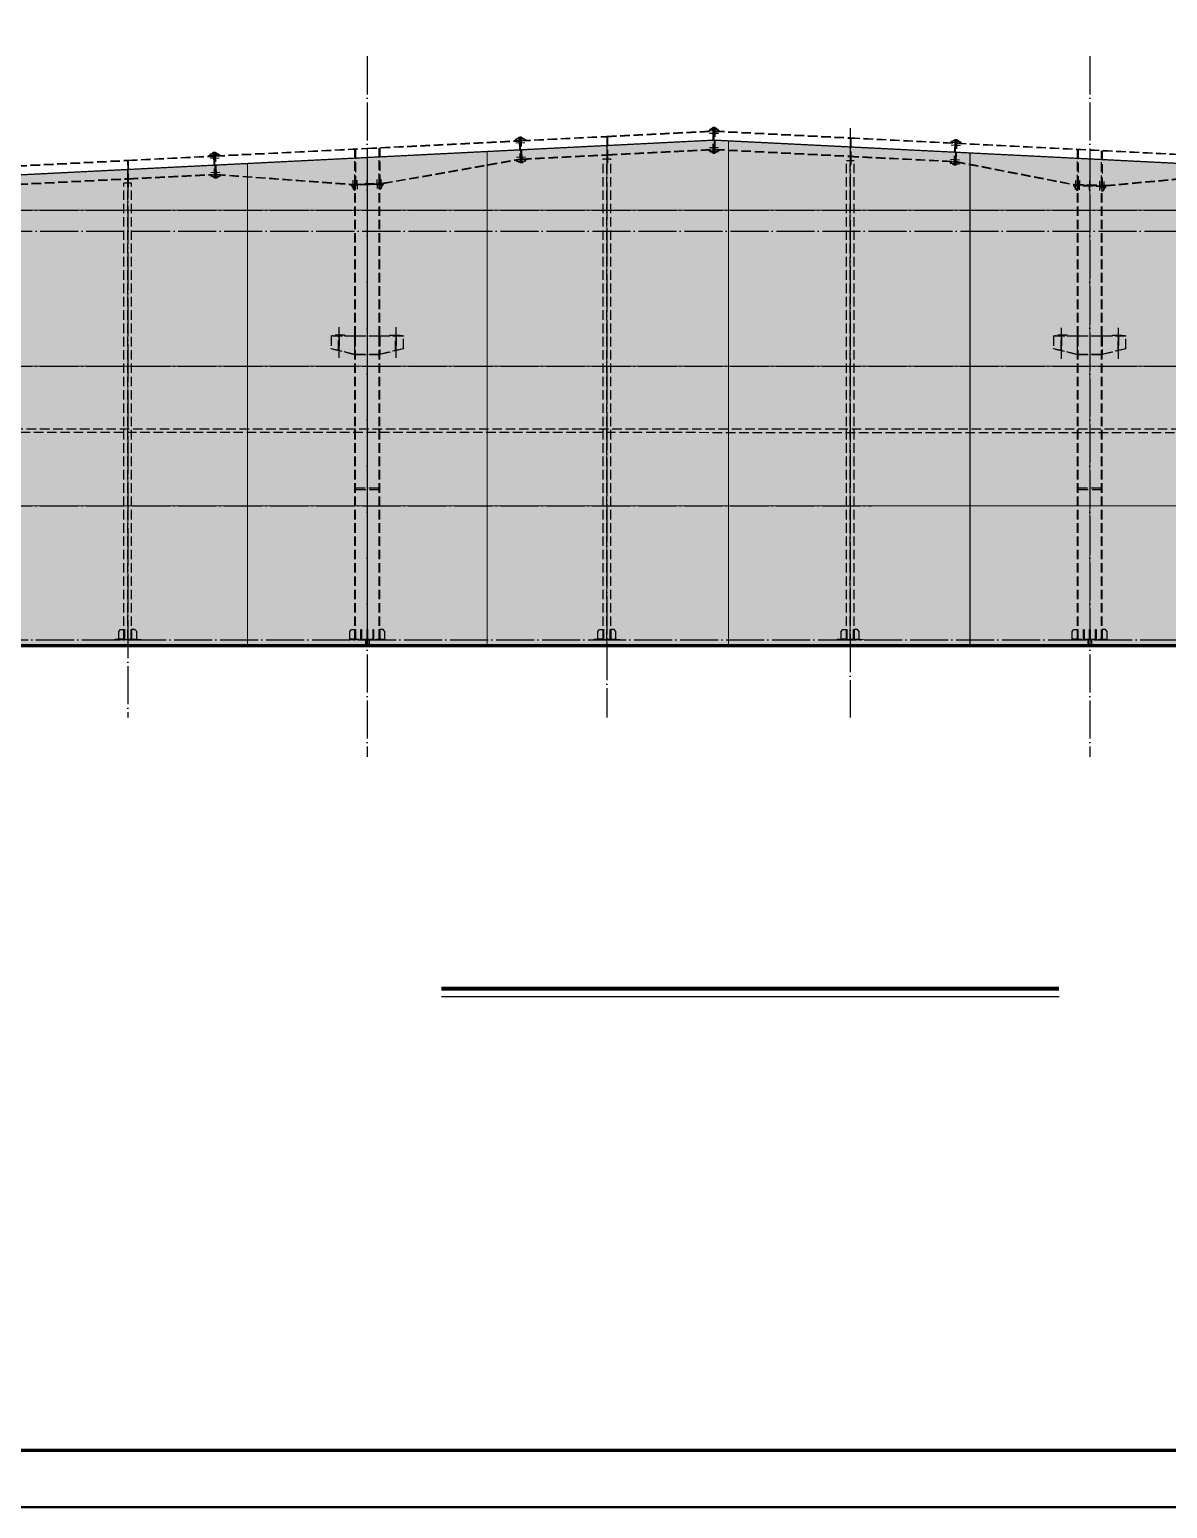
# Model space of a CAD drawing. Extents: x 447413 to 2975780, y -1432727 to 1301644.
# Drawn here: x 2314312 to 2344237, y -835904 to -797017 of the extents above; entities that cross this region are included whole.
import ezdxf

# ---------------------------------------------------------------- set-up
doc = ezdxf.new("R2010")
doc.units = 0
doc.header["$LTSCALE"] = 1000
doc.header["$MEASUREMENT"] = 0
doc.linetypes.add('DASH', pattern=[0.35, 0.25, -0.1])
doc.linetypes.add('DOTE', pattern=[2.42, 2, -0.2, 0.02, -0.2])
for name, color, linetype in [('114', 2, 'Continuous'), ('116', 1, 'Continuous'), ('DIM_SYMB', 3, 'Continuous'), ('DOTE', 1, 'Continuous'), ('图框', 253, 'Continuous'), ('墙梁', 2, 'Continuous'), ('柱子', 3, 'Continuous'), ('钢板标注', 253, 'Continuous')]:
    doc.layers.add(name, color=color, linetype=linetype)

# ---------------------------------------------------------------- blocks, each defined once
blk = doc.blocks.new('A$C6B0021A6')
at = {"layer": '图框', "color": 2, "const_width": 40, "elevation": -84000}
blk.add_lwpolyline([(20, 84120), (118920, 84120), (118920, 20), (20, 20)], close=True, dxfattribs=at)
at = {"layer": '图框', "color": 153, "const_width": 58, "elevation": -84000}
blk.add_lwpolyline([(111420, 1020), (2520, 1020), (2520, 83120), (111420, 83120)], close=True, dxfattribs=at)

msp = doc.modelspace()

# ---------------------------------------------------------------- hatches: boundary and pattern name
h = msp.add_hatch()
h.set_pattern_fill('AR-B816', color=8, scale=200)
h.set_pattern_definition([(0, (879524.17, -1182983.88), (0, 242.6208), []), (90, (879524.17, -1182983.88), (-242.6208, 242.6208), [242.6208, -242.6208])])
h.paths.add_polyline_path([(2332314.1, -799926.6), (2284294.2, -802328.6), (2284294.2, -813242.8), (2380314.2, -813242.8), (2380314.2, -802327.6)])

# ---------------------------------------------------------------- linework, layer by layer
at = {"elevation": 126000}
msp.add_lwpolyline([(2332314.1, -799926.6), (2284294.2, -802328.6), (2284294.2, -813242.8), (2380314.2, -813242.8), (2380314.2, -802327.6)], close=True, dxfattribs=at)
at = {"const_width": 80, "elevation": 126000}
msp.add_lwpolyline([(2282937.9, -813216.3), (2381222.9, -813216.3)], dxfattribs=at)
at = {"layer": '114', "ltscale": 0.1}
for p, q in [((2327092.1, -799892.4, 126000), (2327331.8, -799880.4, 126000)), ((2332194.1, -799632.3, 126000), (2332434.1, -799632.3, 126000)), ((2332194.1, -799738.4, 126000), (2332434.1, -799738.4, 126000)), ((2319052.1, -800294.4, 126000), (2319291.8, -800282.4, 126000)), ((2327097.3, -799998.2, 126000), (2327337.1, -799986.3, 126000)), ((2332194.1, -800116.9, 126000), (2332434.1, -800116.9, 126000)), ((2332194.1, -800223, 126000), (2332434.1, -800223, 126000)), ((2338551.3, -800049.9, 126000), (2338791, -800061.9, 126000)), ((2338556.6, -799944, 126000), (2338796.3, -799956, 126000)), ((2319057.4, -800400.2, 126000), (2319297.1, -800388.3, 126000)), ((2327116.2, -800375.7, 126000), (2327355.9, -800363.7, 126000)), ((2327121.5, -800481.6, 126000), (2327361.2, -800469.7, 126000)), ((2338527.1, -800533.3, 126000), (2338766.8, -800545.3, 126000)), ((2338532.4, -800427.4, 126000), (2338772.1, -800439.4, 126000)), ((2319076.3, -800777.8, 126000), (2319316, -800765.8, 126000)), ((2319081.6, -800883.6, 126000), (2319321.3, -800871.7, 126000)), ((2322827.8, -801218.7, 126000), (2322819.2, -800978.8, 126000)), ((2322933.7, -801214.9, 126000), (2322925.2, -800975.1, 126000)), ((2323197.5, -801205.5, 126000), (2323189, -800965.7, 126000)), ((2323461.8, -801196.1, 126000), (2323453.2, -800956.3, 126000)), ((2323567.7, -801192.4, 126000), (2323559.2, -800952.5, 126000)), ((2341820.8, -801224.6, 126000), (2341828.9, -800984.7, 126000)), ((2341926.8, -801228.2, 126000), (2341934.9, -800988.3, 126000)), ((2342190.6, -801237.1, 126000), (2342198.7, -800997.2, 126000)), ((2342454.8, -801246, 126000), (2342462.9, -801006.1, 126000)), ((2342560.8, -801249.6, 126000), (2342568.9, -801009.7, 126000))]:
    msp.add_line(p, q, dxfattribs=at)
at = {"layer": '114', "color": 1, "lineweight": 18, "ltscale": 0.1}
for p, q in [((2327191.9, -799887.4, 126000), (2327231.9, -799885.4, 126000)), ((2332294.1, -799632.3, 126000), (2332334.1, -799632.3, 126000)), ((2332294.1, -799738.4, 126000), (2332334.1, -799738.4, 126000)), ((2319152, -800289.4, 126000), (2319191.9, -800287.4, 126000)), ((2327197.2, -799993.3, 126000), (2327237.2, -799991.3, 126000)), ((2332294.1, -800116.9, 126000), (2332334.1, -800116.9, 126000)), ((2332294.1, -800223, 126000), (2332334.1, -800223, 126000)), ((2338651.2, -800054.9, 126000), (2338691.1, -800056.9, 126000)), ((2338656.5, -799949, 126000), (2338696.4, -799951, 126000)), ((2319157.3, -800395.2, 126000), (2319197.2, -800393.2, 126000)), ((2327216.1, -800370.7, 126000), (2327256, -800368.7, 126000)), ((2327221.4, -800476.6, 126000), (2327261.3, -800474.6, 126000)), ((2338626.9, -800538.3, 126000), (2338666.9, -800540.3, 126000)), ((2338632.3, -800432.4, 126000), (2338672.2, -800434.4, 126000)), ((2319176.1, -800772.8, 126000), (2319216.1, -800770.8, 126000)), ((2319181.4, -800878.7, 126000), (2319221.4, -800876.7, 126000)), ((2322824.2, -801118.7, 126000), (2322822.8, -801078.8, 126000)), ((2322930.1, -801115, 126000), (2322928.7, -801075, 126000)), ((2323194, -801105.6, 126000), (2323192.6, -801065.6, 126000)), ((2323458.2, -801096.2, 126000), (2323456.8, -801056.2, 126000)), ((2323564.1, -801092.4, 126000), (2323562.7, -801052.4, 126000)), ((2341824.2, -801124.6, 126000), (2341825.5, -801084.7, 126000)), ((2341930.1, -801128.2, 126000), (2341931.5, -801088.2, 126000)), ((2342194, -801137.1, 126000), (2342195.4, -801097.1, 126000)), ((2342458.2, -801146, 126000), (2342459.5, -801106.1, 126000)), ((2342564.1, -801149.6, 126000), (2342565.5, -801109.6, 126000))]:
    msp.add_line(p, q, dxfattribs=at)
at = {"layer": '116', "ltscale": 0.1}
for p, q in [((2323144.2, -813066.3, 126000), (2323144.2, -813216.3, 126000)), ((2323152.7, -813066.3, 126000), (2323152.7, -813216.3, 126000)), ((2323235.7, -813066.3, 126000), (2323235.7, -813216.3, 126000)), ((2323244.2, -813066.3, 126000), (2323244.2, -813216.3, 126000)), ((2342144.2, -813066.3, 126000), (2342144.2, -813216.3, 126000)), ((2342152.7, -813066.3, 126000), (2342152.7, -813216.3, 126000)), ((2342235.7, -813066.3, 126000), (2342235.7, -813216.3, 126000)), ((2342244.2, -813066.3, 126000), (2342244.2, -813216.3, 126000)), ((2323144.2, -813216.3, 126000), (2323244.2, -813216.3, 126000)), ((2342144.2, -813216.3, 126000), (2342244.2, -813216.3, 126000))]:
    msp.add_line(p, q, dxfattribs=at)
at = {"layer": 'DIM_SYMB', "const_width": 105}
msp.add_lwpolyline([(2325140.8, -822235.7), (2341385.1, -822235.7)], dxfattribs=at)
at = {"layer": 'DIM_SYMB'}
msp.add_lwpolyline([(2325140.8, -822445.7), (2341385.1, -822445.7)], dxfattribs=at)
at = {"layer": 'DOTE', "color": 8, "linetype": 'DOTE', "ltscale": 0.5}
for p, q in [((2323194.2, -797720.1, 126000), (2323194.2, -816144.2, 126000)), ((2342194.2, -797720.1, 126000), (2342194.2, -816144.2, 126000)), ((2329494.2, -799817.3, 126000), (2329494.2, -815102.4, 126000)), ((2335894.2, -799605.4, 126000), (2335894.2, -815102.4, 126000)), ((2316894.2, -800447.3, 126000), (2316894.2, -815102.4, 126000)), ((2283020.4, -813066.3, 126000), (2384188.3, -813066.3, 126000)), ((2283020.4, -813216.3, 126000), (2384188.3, -813216.3, 126000))]:
    msp.add_line(p, q, dxfattribs=at)
at = {"layer": 'DOTE'}
for p, q in [((2322444.2, -804840.2, 126000), (2322444.2, -805651.6, 126000)), ((2323944.2, -804840.2, 126000), (2323944.2, -805651.6, 126000)), ((2341444.2, -804861.7, 126000), (2341444.2, -805673.1, 126000)), ((2342944.2, -804861.7, 126000), (2342944.2, -805673.1, 126000))]:
    msp.add_line(p, q, dxfattribs=at)
at = {"layer": 'DOTE', "color": 8, "linetype": 'DOTE', "ltscale": 0.5, "elevation": 126000}
for points in [[(2281923, -801766.3), (2384144.5, -801766.3)], [(2281923, -802316.3), (2384144.5, -802316.3)], [(2281923, -805866.3), (2384144.5, -805866.3)], [(2281923, -809541.3), (2336456.7, -809541.3)]]:
    msp.add_lwpolyline(points, dxfattribs=at)
at = {"layer": '墙梁', "color": 2, "const_width": 30, "elevation": 126000}
for points in [[(2284294.2, -802328.6), (2332314.1, -799926.6)], [(2369093.3, -801766.3), (2295534.9, -801766.3)], [(2380314.2, -805866.3), (2284294.2, -805866.3)], [(2380314.2, -809541.3), (2284294.2, -809541.3)]]:
    msp.add_lwpolyline(points, dxfattribs=at)
at = {"layer": '墙梁', "color": 3, "const_width": 30, "elevation": 126000}
for points in [[(2380333.9, -802328.6), (2332314.1, -799926.6)], [(2326344.2, -813216.3), (2326344.2, -800225.2)], [(2329494.2, -813216.3), (2329494.2, -800067.7)], [(2332694.2, -813216.3), (2332694.2, -799945.6)], [(2335894.2, -813216.3), (2335894.2, -800105.7)], [(2339044.2, -813216.3), (2339044.2, -800263.2)], [(2316894.2, -813216.3), (2316894.2, -800697.9)], [(2320044.2, -813216.3), (2320044.2, -800540.4)], [(2323194.2, -813216.3), (2323194.2, -800382.8)], [(2342194.2, -813216.3), (2342194.2, -800420.8)]]:
    msp.add_lwpolyline(points, dxfattribs=at)
at = {"layer": '柱子', "color": 254, "linetype": 'DASH'}
for p, q in [((2327059.3, -799939.1, 126000), (2327189.7, -799842.4, 126000)), ((2327193.2, -799912.4, 126000), (2327174.2, -799933.3, 126000)), ((2327189.7, -799842.4, 126000), (2327209.7, -799841.4, 126000)), ((2327223.7, -800522.6, 126000), (2327189.7, -799842.4, 126000)), ((2327189.7, -799842.4, 126000), (2327193.2, -799912.4, 126000)), ((2327209.7, -799841.4, 126000), (2327229.6, -799840.4, 126000)), ((2327209.7, -799841.4, 126000), (2327243.7, -800521.6, 126000)), ((2327243.7, -800521.6, 126000), (2327209.7, -799841.4, 126000)), ((2327229.6, -799840.4, 126000), (2327263.6, -800520.6, 126000)), ((2327233.1, -799910.4, 126000), (2327229.6, -799840.4, 126000)), ((2327229.6, -799840.4, 126000), (2327369, -799923.6, 126000)), ((2327254.1, -799929.3, 126000), (2327233.1, -799910.4, 126000)), ((2327234.1, -799930.3, 126000), (2329494.2, -799817.3, 126000)), ((2327234.9, -799946.3, 126000), (2329495, -799833.3, 126000)), ((2329494.2, -799817.3, 126000), (2332294.1, -799677.3, 126000)), ((2329495, -799833.3, 126000), (2332294.1, -799693.4, 126000)), ((2329498.2, -799833.2, 126000), (2329508.2, -799832.7, 126000)), ((2329498.2, -800301.7, 126000), (2329498.2, -799833.2, 126000)), ((2329508.2, -799832.7, 126000), (2329508.2, -800301.2, 126000)), ((2332159.2, -799684.1, 126000), (2332294.1, -799587.3, 126000)), ((2332274.1, -799678.3, 126000), (2332159.2, -799684.1, 126000)), ((2332294.1, -799657.3, 126000), (2332274.1, -799678.3, 126000)), ((2332294.1, -800272.3, 126000), (2332294.1, -799587.3, 126000)), ((2332294.1, -799587.3, 126000), (2332314.1, -799587.3, 126000)), ((2332294.1, -799587.3, 126000), (2332294.1, -799657.3, 126000)), ((2332314.1, -800272.3, 126000), (2332314.1, -799587.3, 126000)), ((2332314.1, -799587.3, 126000), (2332334.1, -799587.3, 126000)), ((2332314.1, -799587.3, 126000), (2332314.1, -800272.3, 126000)), ((2332334.1, -799587.3, 126000), (2332334.1, -800272.3, 126000)), ((2332334.1, -799657.3, 126000), (2332334.1, -799587.3, 126000)), ((2332334.1, -799587.3, 126000), (2332468.9, -799684.1, 126000)), ((2332354, -799678.3, 126000), (2332334.1, -799657.3, 126000)), ((2332334.1, -799677.3, 126000), (2335894.2, -799855.7, 126000)), ((2332334.1, -799693.3, 126000), (2335893.4, -799871.7, 126000)), ((2332468.9, -799684.1, 126000), (2332354, -799678.3, 126000)), ((2335893.4, -799871.7, 126000), (2338653.4, -800010, 126000)), ((2335894.2, -799855.7, 126000), (2338654.2, -799994, 126000)), ((2335898.2, -800340.5, 126000), (2335898.2, -799871.9, 126000)), ((2335898.2, -799871.9, 126000), (2335908.2, -799872.4, 126000)), ((2335908.2, -799872.4, 126000), (2335908.2, -800341, 126000)), ((2338519.4, -799987.2, 126000), (2338658.7, -799904.1, 126000)), ((2338624.7, -800583.2, 126000), (2338658.7, -799904.1, 126000)), ((2338678.7, -799905.1, 126000), (2338644.7, -800584.2, 126000)), ((2338644.7, -800584.2, 126000), (2338678.7, -799905.1, 126000)), ((2338658.7, -799904.1, 126000), (2338655.2, -799974, 126000)), ((2338658.7, -799904.1, 126000), (2338678.7, -799905.1, 126000)), ((2338698.7, -799906.1, 126000), (2338664.7, -800585.2, 126000)), ((2338678.7, -799905.1, 126000), (2338698.7, -799906.1, 126000)), ((2338695.2, -799976, 126000), (2338698.7, -799906.1, 126000)), ((2338698.7, -799906.1, 126000), (2338829, -800002.7, 126000)), ((2319019.4, -800341.1, 126000), (2319149.7, -800244.4, 126000)), ((2319149.7, -800244.4, 126000), (2319169.7, -800243.4, 126000)), ((2319183.7, -800923.6, 126000), (2319149.7, -800244.4, 126000)), ((2319149.7, -800244.4, 126000), (2319153.2, -800314.3, 126000)), ((2319169.7, -800243.4, 126000), (2319189.7, -800242.4, 126000)), ((2319169.7, -800243.4, 126000), (2319203.7, -800922.6, 126000)), ((2319203.7, -800922.6, 126000), (2319169.7, -800243.4, 126000)), ((2319189.7, -800242.4, 126000), (2319223.6, -800921.6, 126000)), ((2319193.2, -800312.4, 126000), (2319189.7, -800242.5, 126000)), ((2319189.7, -800242.5, 126000), (2319329, -800325.6, 126000)), ((2319194.2, -800332.3, 126000), (2323194.2, -800132.3, 126000)), ((2319195, -800348.3, 126000), (2323195, -800148.3, 126000)), ((2322869.2, -800164.6, 126000), (2322885.2, -800163.8, 126000)), ((2322869.2, -801077.1, 126000), (2322869.2, -800164.6, 126000)), ((2322885.2, -800163.8, 126000), (2322885.2, -801076.5, 126000)), ((2323194.2, -800132.3, 126000), (2327194.2, -799932.3, 126000)), ((2323195, -800148.3, 126000), (2327195, -799948.3, 126000)), ((2323503.2, -800132.9, 126000), (2323519.2, -800132.1, 126000)), ((2323503.2, -801054.6, 126000), (2323503.2, -800132.9, 126000)), ((2323519.2, -800132.1, 126000), (2323519.2, -801054, 126000)), ((2327174.2, -799933.3, 126000), (2327059.3, -799939.1, 126000)), ((2327369, -799923.6, 126000), (2327254.1, -799929.3, 126000)), ((2327258.3, -800413.7, 126000), (2329518.3, -800300.7, 126000)), ((2329508.2, -800301.2, 126000), (2329498.2, -800301.7, 126000)), ((2329518.3, -800300.7, 126000), (2332294.1, -800161.9, 126000)), ((2329519.1, -800316.7, 126000), (2332294.1, -800178, 126000)), ((2332159.2, -800184.7, 126000), (2332274.1, -800179, 126000)), ((2332294.1, -800268, 126000), (2332159.2, -800184.7, 126000)), ((2332274.1, -800179, 126000), (2332294.1, -800198, 126000)), ((2332294.1, -800198, 126000), (2332294.1, -800268, 126000)), ((2332314.1, -800272.3, 126000), (2332294.1, -800272.3, 126000)), ((2332334.1, -800272.3, 126000), (2332314.1, -800272.3, 126000)), ((2332334.1, -800161.9, 126000), (2335870, -800339.1, 126000)), ((2332334.1, -800178, 126000), (2335869.2, -800355.1, 126000)), ((2332334.1, -800198, 126000), (2332354, -800179, 126000)), ((2332468.9, -800184.7, 126000), (2332334.1, -800268, 126000)), ((2332334.1, -800268, 126000), (2332334.1, -800198, 126000)), ((2332354, -800179, 126000), (2332468.9, -800184.7, 126000)), ((2338634.3, -799993, 126000), (2338519.4, -799987.2, 126000)), ((2338655.2, -799974, 126000), (2338634.3, -799993, 126000)), ((2338693.4, -800012, 126000), (2342193.4, -800187.3, 126000)), ((2338694.2, -799996, 126000), (2342194.2, -800171.3, 126000)), ((2338714.2, -799997, 126000), (2338695.2, -799976, 126000)), ((2338829, -800002.7, 126000), (2338714.2, -799997, 126000)), ((2341869.2, -801086.1, 126000), (2341869.2, -800171.1, 126000)), ((2341869.2, -800171.1, 126000), (2341885.2, -800171.9, 126000)), ((2341885.2, -800171.9, 126000), (2341885.2, -801086.7, 126000)), ((2342193.4, -800187.3, 126000), (2345693.4, -800362.5, 126000)), ((2342194.2, -800171.3, 126000), (2345694.2, -800346.5, 126000)), ((2342503.2, -801107.5, 126000), (2342503.2, -800202.8, 126000)), ((2342503.2, -800202.8, 126000), (2342519.2, -800203.6, 126000)), ((2342519.2, -800203.6, 126000), (2342519.2, -801108.1, 126000)), ((2310494.2, -800767.3, 126000), (2316894.2, -800447.3, 126000)), ((2310495, -800783.3, 126000), (2316895, -800463.3, 126000)), ((2316894.2, -800447.3, 126000), (2319154.2, -800334.3, 126000)), ((2316895, -800463.3, 126000), (2319155, -800350.3, 126000)), ((2316898.2, -800463.1, 126000), (2316908.2, -800462.6, 126000)), ((2316898.2, -800931.7, 126000), (2316898.2, -800463.1, 126000)), ((2316908.2, -800462.6, 126000), (2316908.2, -800931.2, 126000)), ((2319134.2, -800335.3, 126000), (2319019.4, -800341.1, 126000)), ((2319153.2, -800314.3, 126000), (2319134.2, -800335.3, 126000)), ((2319214.1, -800331.3, 126000), (2319193.2, -800312.4, 126000)), ((2319329, -800325.6, 126000), (2319214.1, -800331.3, 126000)), ((2323607.9, -801050.8, 126000), (2327218.3, -800415.6, 126000)), ((2323608.4, -801067, 126000), (2327219.1, -800431.7, 126000)), ((2327086.2, -800455.1, 126000), (2327199.4, -800435.2, 126000)), ((2327223.6, -800521.6, 126000), (2327086.2, -800455.1, 126000)), ((2327199.4, -800435.2, 126000), (2327220.1, -800451.7, 126000)), ((2327220.1, -800451.7, 126000), (2327223.6, -800521.6, 126000)), ((2327243.7, -800521.6, 126000), (2327223.7, -800522.6, 126000)), ((2327263.6, -800520.6, 126000), (2327243.7, -800521.6, 126000)), ((2327259.1, -800429.7, 126000), (2329519.1, -800316.7, 126000)), ((2327260.1, -800449.7, 126000), (2327279.1, -800428.7, 126000)), ((2327263.6, -800519.6, 126000), (2327260.1, -800449.7, 126000)), ((2327393.9, -800423, 126000), (2327263.6, -800519.6, 126000)), ((2327279.1, -800428.7, 126000), (2327393.9, -800423, 126000)), ((2329394.2, -813046.3, 126000), (2329394.2, -800418, 126000)), ((2329394.2, -800418, 126000), (2329493.7, -800418, 126000)), ((2329394.2, -800418, 126000), (2329594.2, -800418, 126000)), ((2329493.7, -813046.3, 126000), (2329493.7, -800418, 126000)), ((2329494.7, -813046.3, 126000), (2329494.7, -800418, 126000)), ((2329494.7, -800418, 126000), (2329594.2, -800418, 126000)), ((2329498.2, -800317.7, 126000), (2329508.2, -800317.2, 126000)), ((2329498.2, -800528, 126000), (2329498.2, -800317.7, 126000)), ((2329508.2, -800528, 126000), (2329498.2, -800528, 126000)), ((2329508.2, -800317.2, 126000), (2329508.2, -800528, 126000)), ((2329594.2, -813046.3, 126000), (2329594.2, -800418, 126000)), ((2335794.2, -813046.3, 126000), (2335794.2, -800456.3, 126000)), ((2335794.2, -800456.3, 126000), (2335893.7, -800456.3, 126000)), ((2335794.2, -800456.3, 126000), (2335994.2, -800456.3, 126000)), ((2335869.2, -800355.1, 126000), (2338629.2, -800493.3, 126000)), ((2335870, -800339.1, 126000), (2338630, -800477.4, 126000)), ((2335893.7, -813046.3, 126000), (2335893.7, -800456.3, 126000)), ((2335894.7, -813046.3, 126000), (2335894.7, -800456.3, 126000)), ((2335894.7, -800456.3, 126000), (2335994.2, -800456.3, 126000)), ((2335908.2, -800341, 126000), (2335898.2, -800340.5, 126000)), ((2335898.2, -800356.5, 126000), (2335908.2, -800357, 126000)), ((2335898.2, -800566.3, 126000), (2335898.2, -800356.5, 126000)), ((2335908.2, -800566.3, 126000), (2335898.2, -800566.3, 126000)), ((2335908.2, -800357, 126000), (2335908.2, -800566.3, 126000)), ((2335994.2, -813046.3, 126000), (2335994.2, -800456.3, 126000)), ((2338624.7, -800583.2, 126000), (2338494.4, -800486.6, 126000)), ((2338494.4, -800486.6, 126000), (2338609.2, -800492.3, 126000)), ((2338609.2, -800492.3, 126000), (2338628.2, -800513.3, 126000)), ((2338628.2, -800513.3, 126000), (2338624.7, -800583.2, 126000)), ((2338644.7, -800584.2, 126000), (2338624.7, -800583.2, 126000)), ((2338664.7, -800585.2, 126000), (2338644.7, -800584.2, 126000)), ((2338664.6, -800585.2, 126000), (2338668.2, -800515.3, 126000)), ((2338801.7, -800521.1, 126000), (2338664.6, -800585.2, 126000)), ((2338668.2, -800515.3, 126000), (2338688.8, -800499.2, 126000)), ((2338669.2, -800495.4, 126000), (2341779.8, -801099.3, 126000)), ((2338670, -800479.2, 126000), (2341780.4, -801083.1, 126000)), ((2338688.8, -800499.2, 126000), (2338801.7, -800521.1, 126000)), ((2310518.3, -801250.7, 126000), (2316918.3, -800930.7, 126000)), ((2310519.1, -801266.7, 126000), (2316919.1, -800946.7, 126000)), ((2316794.2, -813046.3, 126000), (2316794.2, -801048, 126000)), ((2316794.2, -801048, 126000), (2316893.7, -801048, 126000)), ((2316794.2, -801048, 126000), (2316994.2, -801048, 126000)), ((2316893.7, -813046.3, 126000), (2316893.7, -801048, 126000)), ((2316894.7, -813046.3, 126000), (2316894.7, -801048, 126000)), ((2316894.7, -801048, 126000), (2316994.2, -801048, 126000)), ((2316908.2, -800931.2, 126000), (2316898.2, -800931.7, 126000)), ((2316898.2, -800947.8, 126000), (2316908.2, -800947.3, 126000)), ((2316898.2, -801158, 126000), (2316898.2, -800947.8, 126000)), ((2316908.2, -800947.3, 126000), (2316908.2, -801158, 126000)), ((2316918.3, -800930.7, 126000), (2319178.4, -800817.7, 126000)), ((2316919.1, -800946.7, 126000), (2319179.2, -800833.7, 126000)), ((2316994.2, -813046.3, 126000), (2316994.2, -801048, 126000)), ((2319044.4, -800840.4, 126000), (2319159.2, -800834.7, 126000)), ((2319183.7, -800923.6, 126000), (2319044.4, -800840.4, 126000)), ((2319159.2, -800834.7, 126000), (2319180.2, -800853.7, 126000)), ((2319180.2, -800853.7, 126000), (2319183.7, -800923.6, 126000)), ((2319203.7, -800922.6, 126000), (2319183.7, -800923.6, 126000)), ((2319223.6, -800921.6, 126000), (2319203.7, -800922.6, 126000)), ((2319218.3, -800815.6, 126000), (2322777.9, -801080.4, 126000)), ((2319219.1, -800831.7, 126000), (2322778.5, -801096.5, 126000)), ((2319220.1, -800851.7, 126000), (2319239.1, -800833.2, 126000)), ((2319223.6, -800921.6, 126000), (2319220.1, -800851.7, 126000)), ((2319353.8, -800841.7, 126000), (2319223.6, -800921.6, 126000)), ((2319239.1, -800833.2, 126000), (2319353.8, -800841.7, 126000)), ((2322777.9, -801080.4, 126000), (2323607.9, -801050.8, 126000)), ((2322778.7, -801100.3, 126000), (2322777.9, -801080.4, 126000)), ((2323608.6, -801070.8, 126000), (2322778.7, -801100.3, 126000)), ((2322778.7, -801100.3, 126000), (2323608.6, -801070.8, 126000)), ((2322885.2, -801076.5, 126000), (2322869.2, -801077.1, 126000)), ((2323519.2, -801054, 126000), (2323503.2, -801054.6, 126000)), ((2323607.9, -801050.8, 126000), (2323608.6, -801070.8, 126000)), ((2323608.6, -801070.8, 126000), (2323609.3, -801090.8, 126000)), ((2341779.7, -801103.1, 126000), (2341780.4, -801083.1, 126000)), ((2341780.4, -801083.1, 126000), (2342610.3, -801111.1, 126000)), ((2342609.8, -801127.3, 126000), (2345669.2, -800845.9, 126000)), ((2342610.3, -801111.1, 126000), (2345670, -800829.8, 126000)), ((2316908.2, -801158, 126000), (2316898.2, -801158, 126000)), ((2322779.4, -801120.3, 126000), (2322778.7, -801100.3, 126000)), ((2323609.3, -801090.8, 126000), (2322779.4, -801120.3, 126000)), ((2322784.2, -801120.2, 126000), (2322849.2, -801117.9, 126000)), ((2322869.2, -801247.1, 126000), (2322784.2, -801120.2, 126000)), ((2322849.2, -801117.9, 126000), (2322869.2, -801137.1, 126000)), ((2322869.2, -801117.1, 126000), (2322885.2, -801116.6, 126000)), ((2322869.2, -805066.3, 126000), (2322869.2, -801117.1, 126000)), ((2322869.2, -801137.1, 126000), (2322869.2, -801247.1, 126000)), ((2322885.2, -805066.3, 126000), (2322885.2, -801116.6, 126000)), ((2323503.2, -801094.6, 126000), (2323519.2, -801094, 126000)), ((2323503.2, -805066.3, 126000), (2323503.2, -801094.6, 126000)), ((2323604.1, -801091, 126000), (2323519.2, -801224, 126000)), ((2323519.2, -801114, 126000), (2323539.2, -801093.3, 126000)), ((2323519.2, -805066.3, 126000), (2323519.2, -801094, 126000)), ((2323519.2, -801224, 126000), (2323519.2, -801114, 126000)), ((2323539.2, -801093.3, 126000), (2323604.1, -801091, 126000)), ((2341779, -801123.1, 126000), (2341779.7, -801103.1, 126000)), ((2342609, -801151.1, 126000), (2341779, -801123.1, 126000)), ((2342609.6, -801131.1, 126000), (2341779.7, -801103.1, 126000)), ((2341779.7, -801103.1, 126000), (2342609.6, -801131.1, 126000)), ((2341869.2, -801256.2, 126000), (2341784.2, -801123.3, 126000)), ((2341784.2, -801123.3, 126000), (2341849.2, -801125.5, 126000)), ((2341849.2, -801125.5, 126000), (2341869.2, -801146.2, 126000)), ((2341885.2, -801086.7, 126000), (2341869.2, -801086.1, 126000)), ((2341869.2, -805066.3, 126000), (2341869.2, -801126.2, 126000)), ((2341869.2, -801126.2, 126000), (2341885.2, -801126.7, 126000)), ((2341869.2, -801146.2, 126000), (2341869.2, -801256.2, 126000)), ((2341885.2, -805066.3, 126000), (2341885.2, -801126.7, 126000)), ((2342519.2, -801108.1, 126000), (2342503.2, -801107.5, 126000)), ((2342503.2, -805066.3, 126000), (2342503.2, -801147.6, 126000)), ((2342503.2, -801147.6, 126000), (2342519.2, -801148.1, 126000)), ((2342519.2, -805066.3, 126000), (2342519.2, -801148.1, 126000)), ((2342519.2, -801168.1, 126000), (2342539.2, -801148.8, 126000)), ((2342604.1, -801151, 126000), (2342519.2, -801278.1, 126000)), ((2342519.2, -801278.1, 126000), (2342519.2, -801168.1, 126000)), ((2342539.2, -801148.8, 126000), (2342604.1, -801151, 126000)), ((2342609.6, -801131.1, 126000), (2342609, -801151.1, 126000)), ((2342610.3, -801111.1, 126000), (2342609.6, -801131.1, 126000)), ((2322244.2, -805066.3, 126000), (2322869.2, -805066.3, 126000)), ((2322244.2, -805082.3, 126000), (2322244.2, -805066.3, 126000)), ((2322869.2, -805082.3, 126000), (2322244.2, -805082.3, 126000)), ((2322244.2, -805082.3, 126000), (2322244.2, -805400.3, 126000)), ((2322869.2, -805082.3, 126000), (2322244.2, -805082.3, 126000)), ((2322599.2, -805050.3, 126000), (2322289.2, -805050.3, 126000)), ((2322289.2, -805050.3, 126000), (2322289.2, -805066.3, 126000)), ((2322289.2, -805066.3, 126000), (2322599.2, -805066.3, 126000)), ((2322438.7, -805447, 126000), (2322438.7, -805082.3, 126000)), ((2322438.7, -805082.3, 126000), (2322449.7, -805082.3, 126000)), ((2322449.7, -805082.3, 126000), (2322449.7, -805449.7, 126000)), ((2322599.2, -805066.3, 126000), (2322599.2, -805050.3, 126000)), ((2322869.2, -813046.3, 126000), (2322869.2, -805066.3, 126000)), ((2322869.2, -805066.3, 126000), (2322885.2, -805066.3, 126000)), ((2322869.2, -805066.3, 126000), (2322869.2, -805082.3, 126000)), ((2322869.2, -805550.3, 126000), (2322869.2, -805082.3, 126000)), ((2322885.2, -813046.3, 126000), (2322885.2, -805066.3, 126000)), ((2322885.2, -805066.3, 126000), (2323503.2, -805066.3, 126000)), ((2322885.2, -805066.3, 126000), (2323503.2, -805066.3, 126000)), ((2322885.2, -805077.3, 126000), (2322885.2, -805066.3, 126000)), ((2323503.2, -805077.3, 126000), (2322885.2, -805077.3, 126000)), ((2323503.2, -813046.3, 126000), (2323503.2, -805066.3, 126000)), ((2323503.2, -805066.3, 126000), (2323519.2, -805066.3, 126000)), ((2323503.2, -805066.3, 126000), (2323503.2, -805077.3, 126000)), ((2323519.2, -813046.3, 126000), (2323519.2, -805066.3, 126000)), ((2323519.2, -805066.3, 126000), (2324144.2, -805066.3, 126000)), ((2323519.2, -805082.3, 126000), (2323519.2, -805066.3, 126000)), ((2324144.2, -805082.3, 126000), (2323519.2, -805082.3, 126000)), ((2323519.2, -805082.3, 126000), (2323519.2, -805550.3, 126000)), ((2324144.2, -805082.3, 126000), (2323519.2, -805082.3, 126000)), ((2323789.2, -805050.3, 126000), (2324099.2, -805050.3, 126000)), ((2323789.2, -805066.3, 126000), (2323789.2, -805050.3, 126000)), ((2324099.2, -805066.3, 126000), (2323789.2, -805066.3, 126000)), ((2323938.7, -805449.7, 126000), (2323938.7, -805082.3, 126000)), ((2323938.7, -805082.3, 126000), (2323949.7, -805082.3, 126000)), ((2323949.7, -805082.3, 126000), (2323949.7, -805447, 126000)), ((2324099.2, -805050.3, 126000), (2324099.2, -805066.3, 126000)), ((2324144.2, -805066.3, 126000), (2324144.2, -805082.3, 126000)), ((2324144.2, -805400.3, 126000), (2324144.2, -805082.3, 126000)), ((2341244.2, -805066.3, 126000), (2341869.2, -805066.3, 126000)), ((2341244.2, -805082.3, 126000), (2341244.2, -805066.3, 126000)), ((2341869.2, -805082.3, 126000), (2341244.2, -805082.3, 126000)), ((2341244.2, -805082.3, 126000), (2341244.2, -805400.3, 126000)), ((2341869.2, -805082.3, 126000), (2341244.2, -805082.3, 126000)), ((2341599.2, -805050.3, 126000), (2341289.2, -805050.3, 126000)), ((2341289.2, -805050.3, 126000), (2341289.2, -805066.3, 126000)), ((2341289.2, -805066.3, 126000), (2341599.2, -805066.3, 126000)), ((2341438.7, -805447, 126000), (2341438.7, -805082.3, 126000)), ((2341438.7, -805082.3, 126000), (2341449.7, -805082.3, 126000)), ((2341449.7, -805082.3, 126000), (2341449.7, -805449.7, 126000)), ((2341599.2, -805066.3, 126000), (2341599.2, -805050.3, 126000)), ((2341869.2, -813046.3, 126000), (2341869.2, -805066.3, 126000)), ((2341869.2, -805066.3, 126000), (2341885.2, -805066.3, 126000)), ((2341869.2, -805066.3, 126000), (2341869.2, -805082.3, 126000)), ((2341869.2, -805550.3, 126000), (2341869.2, -805082.3, 126000)), ((2341885.2, -813046.3, 126000), (2341885.2, -805066.3, 126000)), ((2341885.2, -805066.3, 126000), (2342503.2, -805066.3, 126000)), ((2341885.2, -805066.3, 126000), (2342503.2, -805066.3, 126000)), ((2341885.2, -805077.3, 126000), (2341885.2, -805066.3, 126000)), ((2342503.2, -805077.3, 126000), (2341885.2, -805077.3, 126000)), ((2342503.2, -813046.3, 126000), (2342503.2, -805066.3, 126000)), ((2342503.2, -805066.3, 126000), (2342519.2, -805066.3, 126000)), ((2342503.2, -805066.3, 126000), (2342503.2, -805077.3, 126000)), ((2342519.2, -813046.3, 126000), (2342519.2, -805066.3, 126000)), ((2342519.2, -805066.3, 126000), (2343144.2, -805066.3, 126000)), ((2342519.2, -805082.3, 126000), (2342519.2, -805066.3, 126000)), ((2343144.2, -805082.3, 126000), (2342519.2, -805082.3, 126000)), ((2342519.2, -805082.3, 126000), (2342519.2, -805550.3, 126000)), ((2343144.2, -805082.3, 126000), (2342519.2, -805082.3, 126000)), ((2342789.2, -805050.3, 126000), (2343099.2, -805050.3, 126000)), ((2342789.2, -805066.3, 126000), (2342789.2, -805050.3, 126000)), ((2343099.2, -805066.3, 126000), (2342789.2, -805066.3, 126000)), ((2342938.7, -805449.7, 126000), (2342938.7, -805082.3, 126000)), ((2342938.7, -805082.3, 126000), (2342949.7, -805082.3, 126000)), ((2342949.7, -805082.3, 126000), (2342949.7, -805447, 126000)), ((2343099.2, -805050.3, 126000), (2343099.2, -805066.3, 126000)), ((2343144.2, -805066.3, 126000), (2343144.2, -805082.3, 126000)), ((2343144.2, -805400.3, 126000), (2343144.2, -805082.3, 126000)), ((2322244.2, -805400.3, 126000), (2322869.2, -805550.3, 126000)), ((2322244.2, -805400.3, 126000), (2322869.2, -805550.3, 126000)), ((2322244.2, -805416.3, 126000), (2322244.2, -805400.3, 126000)), ((2322869.2, -805566.3, 126000), (2322244.2, -805416.3, 126000)), ((2322869.2, -805550.3, 126000), (2322869.2, -805566.3, 126000)), ((2322885.2, -805555.3, 126000), (2323503.2, -805555.3, 126000)), ((2322885.2, -805566.3, 126000), (2322885.2, -805555.3, 126000)), ((2323503.2, -805566.3, 126000), (2322885.2, -805566.3, 126000)), ((2323503.2, -805555.3, 126000), (2323503.2, -805566.3, 126000)), ((2323519.2, -805550.3, 126000), (2324144.2, -805400.3, 126000)), ((2323519.2, -805550.3, 126000), (2324144.2, -805400.3, 126000)), ((2324144.2, -805416.3, 126000), (2323519.2, -805566.3, 126000)), ((2323519.2, -805566.3, 126000), (2323519.2, -805550.3, 126000)), ((2324144.2, -805400.3, 126000), (2324144.2, -805416.3, 126000)), ((2341244.2, -805400.3, 126000), (2341869.2, -805550.3, 126000)), ((2341244.2, -805400.3, 126000), (2341869.2, -805550.3, 126000)), ((2341244.2, -805416.3, 126000), (2341244.2, -805400.3, 126000)), ((2341869.2, -805566.3, 126000), (2341244.2, -805416.3, 126000)), ((2341869.2, -805550.3, 126000), (2341869.2, -805566.3, 126000)), ((2341885.2, -805555.3, 126000), (2342503.2, -805555.3, 126000)), ((2341885.2, -805566.3, 126000), (2341885.2, -805555.3, 126000)), ((2342503.2, -805566.3, 126000), (2341885.2, -805566.3, 126000)), ((2342503.2, -805555.3, 126000), (2342503.2, -805566.3, 126000)), ((2342519.2, -805550.3, 126000), (2343144.2, -805400.3, 126000)), ((2342519.2, -805550.3, 126000), (2343144.2, -805400.3, 126000)), ((2343144.2, -805416.3, 126000), (2342519.2, -805566.3, 126000)), ((2342519.2, -805566.3, 126000), (2342519.2, -805550.3, 126000)), ((2343144.2, -805400.3, 126000), (2343144.2, -805416.3, 126000)), ((2322885.2, -809066.3, 126000), (2323503.2, -809066.3, 126000)), ((2323503.2, -809116.3, 126000), (2322885.2, -809116.3, 126000)), ((2341885.2, -809066.3, 126000), (2342503.2, -809066.3, 126000)), ((2342503.2, -809116.3, 126000), (2341885.2, -809116.3, 126000)), ((2316559.2, -813066.3, 126000), (2316559.2, -813046.3, 126000)), ((2316559.2, -813046.3, 126000), (2317229.2, -813046.3, 126000)), ((2317229.2, -813066.3, 126000), (2316559.2, -813066.3, 126000)), ((2316659.2, -812841.3, 126000), (2316704.2, -812796.3, 126000)), ((2316659.2, -813046.3, 126000), (2316659.2, -812841.3, 126000)), ((2316774.2, -813046.3, 126000), (2316659.2, -813046.3, 126000)), ((2316704.2, -812796.3, 126000), (2316794.2, -812796.3, 126000)), ((2316794.2, -813026.3, 126000), (2316774.2, -813046.3, 126000)), ((2316794.2, -812796.3, 126000), (2316794.2, -813026.3, 126000)), ((2316794.2, -813046.3, 126000), (2316794.2, -812796.3, 126000)), ((2316794.2, -812796.3, 126000), (2316804.2, -812796.3, 126000)), ((2316804.2, -813046.3, 126000), (2316794.2, -813046.3, 126000)), ((2316804.2, -812796.3, 126000), (2316804.2, -813046.3, 126000)), ((2316984.2, -813046.3, 126000), (2316984.2, -812796.3, 126000)), ((2316984.2, -812796.3, 126000), (2316994.2, -812796.3, 126000)), ((2316994.2, -813046.3, 126000), (2316984.2, -813046.3, 126000)), ((2316994.2, -812796.3, 126000), (2316994.2, -813026.3, 126000)), ((2317084.2, -812796.3, 126000), (2316994.2, -812796.3, 126000)), ((2316994.2, -812796.3, 126000), (2316994.2, -813046.3, 126000)), ((2316994.2, -813026.3, 126000), (2317014.2, -813046.3, 126000)), ((2317014.2, -813046.3, 126000), (2317129.2, -813046.3, 126000)), ((2317129.2, -812841.3, 126000), (2317084.2, -812796.3, 126000)), ((2317129.2, -813046.3, 126000), (2317129.2, -812841.3, 126000)), ((2317229.2, -813046.3, 126000), (2317229.2, -813066.3, 126000)), ((2322734.2, -812841.3, 126000), (2322779.2, -812796.3, 126000)), ((2322734.2, -813046.3, 126000), (2322734.2, -812841.3, 126000)), ((2322734.2, -813066.3, 126000), (2322734.2, -813046.3, 126000)), ((2322734.2, -813046.3, 126000), (2323654.2, -813046.3, 126000)), ((2322849.2, -813046.3, 126000), (2322734.2, -813046.3, 126000)), ((2323654.2, -813066.3, 126000), (2322734.2, -813066.3, 126000)), ((2322779.2, -812796.3, 126000), (2322869.2, -812796.3, 126000)), ((2322869.2, -813026.3, 126000), (2322849.2, -813046.3, 126000)), ((2322869.2, -812796.3, 126000), (2322869.2, -813026.3, 126000)), ((2322869.2, -813046.3, 126000), (2322869.2, -812796.3, 126000)), ((2322869.2, -812796.3, 126000), (2322879.2, -812796.3, 126000)), ((2322879.2, -813046.3, 126000), (2322869.2, -813046.3, 126000)), ((2322879.2, -812796.3, 126000), (2322879.2, -813046.3, 126000)), ((2323027.7, -813046.3, 126000), (2323027.7, -812796.3, 126000)), ((2323027.7, -812796.3, 126000), (2323043.7, -812796.3, 126000)), ((2323043.7, -813046.3, 126000), (2323027.7, -813046.3, 126000)), ((2323043.7, -812796.3, 126000), (2323043.7, -813046.3, 126000)), ((2323186.2, -813046.3, 126000), (2323186.2, -812796.3, 126000)), ((2323186.2, -812796.3, 126000), (2323202.2, -812796.3, 126000)), ((2323202.2, -813046.3, 126000), (2323186.2, -813046.3, 126000)), ((2323202.2, -812796.3, 126000), (2323202.2, -813046.3, 126000)), ((2323344.7, -813046.3, 126000), (2323344.7, -812796.3, 126000)), ((2323344.7, -812796.3, 126000), (2323360.7, -812796.3, 126000)), ((2323360.7, -813046.3, 126000), (2323344.7, -813046.3, 126000)), ((2323360.7, -812796.3, 126000), (2323360.7, -813046.3, 126000)), ((2323509.2, -813046.3, 126000), (2323509.2, -812796.3, 126000)), ((2323509.2, -812796.3, 126000), (2323519.2, -812796.3, 126000)), ((2323519.2, -813046.3, 126000), (2323509.2, -813046.3, 126000)), ((2323519.2, -812796.3, 126000), (2323519.2, -813026.3, 126000)), ((2323609.2, -812796.3, 126000), (2323519.2, -812796.3, 126000)), ((2323519.2, -812796.3, 126000), (2323519.2, -813046.3, 126000)), ((2323519.2, -813026.3, 126000), (2323539.2, -813046.3, 126000)), ((2323539.2, -813046.3, 126000), (2323654.2, -813046.3, 126000)), ((2323654.2, -812841.3, 126000), (2323609.2, -812796.3, 126000)), ((2323654.2, -813046.3, 126000), (2323654.2, -812841.3, 126000)), ((2323654.2, -813046.3, 126000), (2323654.2, -813066.3, 126000)), ((2329159.2, -813066.3, 126000), (2329159.2, -813046.3, 126000)), ((2329159.2, -813046.3, 126000), (2329829.2, -813046.3, 126000)), ((2329829.2, -813066.3, 126000), (2329159.2, -813066.3, 126000)), ((2329259.2, -812841.3, 126000), (2329304.2, -812796.3, 126000)), ((2329259.2, -813046.3, 126000), (2329259.2, -812841.3, 126000)), ((2329374.2, -813046.3, 126000), (2329259.2, -813046.3, 126000)), ((2329304.2, -812796.3, 126000), (2329394.2, -812796.3, 126000)), ((2329394.2, -813026.3, 126000), (2329374.2, -813046.3, 126000)), ((2329394.2, -812796.3, 126000), (2329394.2, -813026.3, 126000)), ((2329394.2, -813046.3, 126000), (2329394.2, -812796.3, 126000)), ((2329394.2, -812796.3, 126000), (2329404.2, -812796.3, 126000)), ((2329404.2, -813046.3, 126000), (2329394.2, -813046.3, 126000)), ((2329404.2, -812796.3, 126000), (2329404.2, -813046.3, 126000)), ((2329584.2, -813046.3, 126000), (2329584.2, -812796.3, 126000)), ((2329584.2, -812796.3, 126000), (2329594.2, -812796.3, 126000)), ((2329594.2, -813046.3, 126000), (2329584.2, -813046.3, 126000)), ((2329594.2, -812796.3, 126000), (2329594.2, -813026.3, 126000)), ((2329684.2, -812796.3, 126000), (2329594.2, -812796.3, 126000)), ((2329594.2, -812796.3, 126000), (2329594.2, -813046.3, 126000)), ((2329594.2, -813026.3, 126000), (2329614.2, -813046.3, 126000)), ((2329614.2, -813046.3, 126000), (2329729.2, -813046.3, 126000)), ((2329729.2, -812841.3, 126000), (2329684.2, -812796.3, 126000)), ((2329729.2, -813046.3, 126000), (2329729.2, -812841.3, 126000)), ((2329829.2, -813046.3, 126000), (2329829.2, -813066.3, 126000)), ((2335559.2, -813066.3, 126000), (2335559.2, -813046.3, 126000)), ((2335559.2, -813046.3, 126000), (2336229.2, -813046.3, 126000)), ((2336229.2, -813066.3, 126000), (2335559.2, -813066.3, 126000)), ((2335659.2, -812841.3, 126000), (2335704.2, -812796.3, 126000)), ((2335659.2, -813046.3, 126000), (2335659.2, -812841.3, 126000)), ((2335774.2, -813046.3, 126000), (2335659.2, -813046.3, 126000)), ((2335704.2, -812796.3, 126000), (2335794.2, -812796.3, 126000)), ((2335794.2, -813026.3, 126000), (2335774.2, -813046.3, 126000)), ((2335794.2, -812796.3, 126000), (2335794.2, -813026.3, 126000)), ((2335794.2, -813046.3, 126000), (2335794.2, -812796.3, 126000)), ((2335794.2, -812796.3, 126000), (2335804.2, -812796.3, 126000)), ((2335804.2, -813046.3, 126000), (2335794.2, -813046.3, 126000)), ((2335804.2, -812796.3, 126000), (2335804.2, -813046.3, 126000)), ((2335984.2, -813046.3, 126000), (2335984.2, -812796.3, 126000)), ((2335984.2, -812796.3, 126000), (2335994.2, -812796.3, 126000)), ((2335994.2, -813046.3, 126000), (2335984.2, -813046.3, 126000)), ((2335994.2, -812796.3, 126000), (2335994.2, -813026.3, 126000)), ((2336084.2, -812796.3, 126000), (2335994.2, -812796.3, 126000)), ((2335994.2, -812796.3, 126000), (2335994.2, -813046.3, 126000)), ((2335994.2, -813026.3, 126000), (2336014.2, -813046.3, 126000)), ((2336014.2, -813046.3, 126000), (2336129.2, -813046.3, 126000)), ((2336129.2, -812841.3, 126000), (2336084.2, -812796.3, 126000)), ((2336129.2, -813046.3, 126000), (2336129.2, -812841.3, 126000)), ((2336229.2, -813046.3, 126000), (2336229.2, -813066.3, 126000)), ((2341734.2, -812841.3, 126000), (2341779.2, -812796.3, 126000)), ((2341734.2, -813046.3, 126000), (2341734.2, -812841.3, 126000)), ((2341734.2, -813066.3, 126000), (2341734.2, -813046.3, 126000)), ((2341734.2, -813046.3, 126000), (2342654.2, -813046.3, 126000)), ((2341849.2, -813046.3, 126000), (2341734.2, -813046.3, 126000)), ((2342654.2, -813066.3, 126000), (2341734.2, -813066.3, 126000)), ((2341779.2, -812796.3, 126000), (2341869.2, -812796.3, 126000)), ((2341869.2, -813026.3, 126000), (2341849.2, -813046.3, 126000)), ((2341869.2, -812796.3, 126000), (2341869.2, -813026.3, 126000)), ((2341869.2, -813046.3, 126000), (2341869.2, -812796.3, 126000)), ((2341869.2, -812796.3, 126000), (2341879.2, -812796.3, 126000)), ((2341879.2, -813046.3, 126000), (2341869.2, -813046.3, 126000)), ((2341879.2, -812796.3, 126000), (2341879.2, -813046.3, 126000)), ((2342027.7, -813046.3, 126000), (2342027.7, -812796.3, 126000)), ((2342027.7, -812796.3, 126000), (2342043.7, -812796.3, 126000)), ((2342043.7, -813046.3, 126000), (2342027.7, -813046.3, 126000)), ((2342043.7, -812796.3, 126000), (2342043.7, -813046.3, 126000)), ((2342186.2, -813046.3, 126000), (2342186.2, -812796.3, 126000)), ((2342186.2, -812796.3, 126000), (2342202.2, -812796.3, 126000)), ((2342202.2, -813046.3, 126000), (2342186.2, -813046.3, 126000)), ((2342202.2, -812796.3, 126000), (2342202.2, -813046.3, 126000)), ((2342344.7, -813046.3, 126000), (2342344.7, -812796.3, 126000)), ((2342344.7, -812796.3, 126000), (2342360.7, -812796.3, 126000)), ((2342360.7, -813046.3, 126000), (2342344.7, -813046.3, 126000)), ((2342360.7, -812796.3, 126000), (2342360.7, -813046.3, 126000)), ((2342509.2, -813046.3, 126000), (2342509.2, -812796.3, 126000)), ((2342509.2, -812796.3, 126000), (2342519.2, -812796.3, 126000)), ((2342519.2, -813046.3, 126000), (2342509.2, -813046.3, 126000)), ((2342519.2, -812796.3, 126000), (2342519.2, -813026.3, 126000)), ((2342609.2, -812796.3, 126000), (2342519.2, -812796.3, 126000)), ((2342519.2, -812796.3, 126000), (2342519.2, -813046.3, 126000)), ((2342519.2, -813026.3, 126000), (2342539.2, -813046.3, 126000)), ((2342539.2, -813046.3, 126000), (2342654.2, -813046.3, 126000)), ((2342654.2, -812841.3, 126000), (2342609.2, -812796.3, 126000)), ((2342654.2, -813046.3, 126000), (2342654.2, -812841.3, 126000)), ((2342654.2, -813046.3, 126000), (2342654.2, -813066.3, 126000))]:
    msp.add_line(p, q, dxfattribs=at)
at = {"layer": '柱子', "color": 254, "linetype": 'DASH', "elevation": 126000}
msp.add_lwpolyline([(2285184.2, -807514.4), (2379424.2, -807515.7), (2379424.2, -807617), (2285184.2, -807615.9)], close=True, dxfattribs=at)
at = {"layer": '钢板标注', "const_width": 0.1, "elevation": 126000}
for points in [[(2322877.2, -800620.5, 1), (2322877.1, -800620.5, 1)], [(2323511.2, -800593.3, 1), (2323511.1, -800593.3, 1)]]:
    msp.add_lwpolyline(points, format="xyb", close=True, dxfattribs=at)

# ---------------------------------------------------------------- block references
at = {"xscale": 1.5, "yscale": 1.5, "zscale": 1.5}
msp.add_blockref('A$C6B0021A6', (2253682, -835904.4, 252000), dxfattribs=at)

doc.saveas('drawing.dxf')
